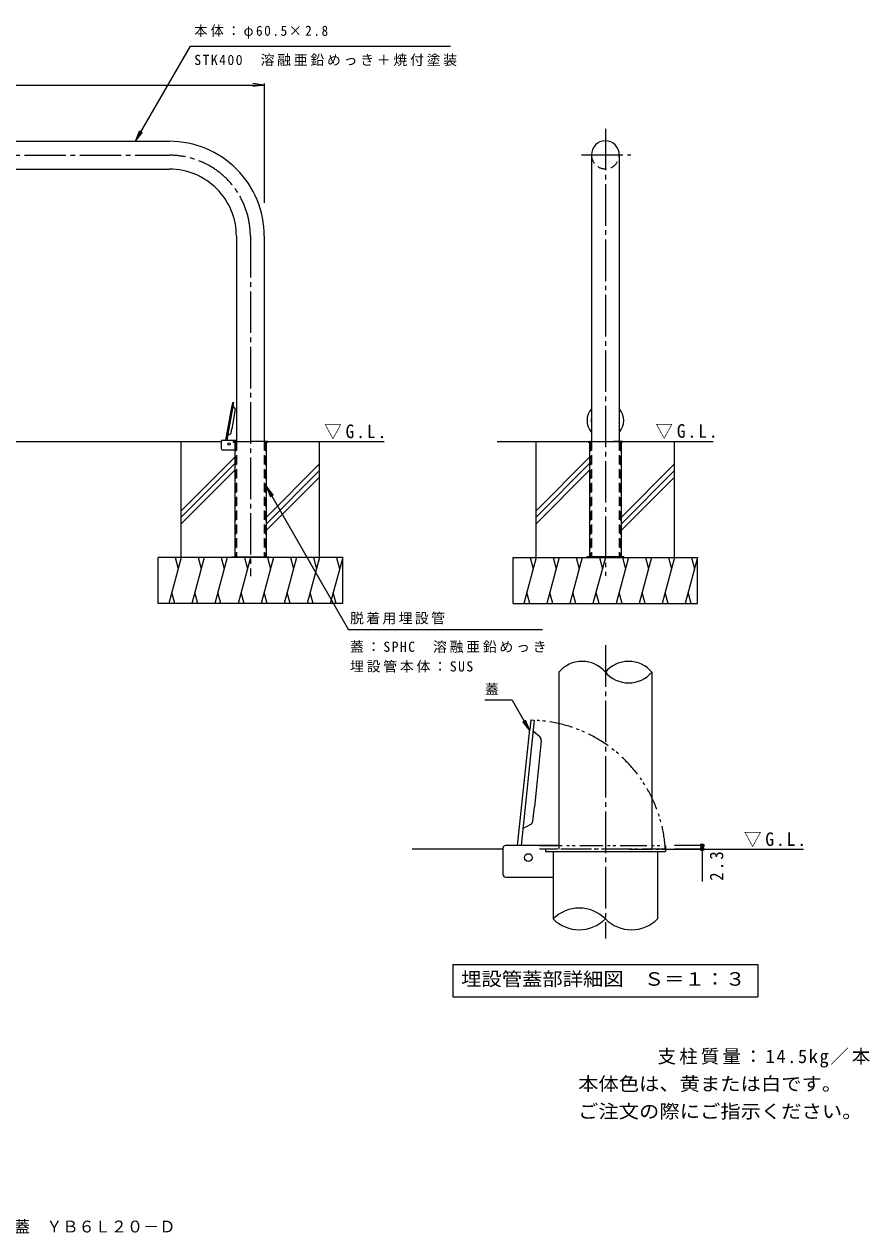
# Model space of a CAD drawing. Units: millimetres, scale not verified, with parts at other scales. Extents: x -1846 to 1818, y -1378 to 1243.
# Drawn here: x -14 to 1818, y -1378 to 1243 of the extents above; entities that cross this region are included whole.
import ezdxf
from ezdxf.enums import TextEntityAlignment as Align

# ---------------------------------------------------------------- set-up
doc = ezdxf.new("R2010")
doc.units = ezdxf.units.MM
doc.header["$LTSCALE"] = 10
doc.header["$PDMODE"] = 32
doc.header["$PDSIZE"] = 8
for name, pattern in [('CHAIN2', [12, 9, -1, 1, -1]), ('DASHED2', [3, 2, -1]), ('DOUBLE_CHAIN1', [8.8, 5, -1, 0.6, -0.6, 0.6, -1])]:
    doc.linetypes.add(name, pattern=pattern)
for name, color, linetype, lineweight in [('C-0', 4, 'Continuous', 9), ('C-1', 7, 'Continuous', 9), ('C-2', 4, 'Continuous', 9), ('C-3', 3, 'DASHED2', 9), ('C-4', 7, 'Continuous', 9), ('C-5', 7, 'Continuous', 9), ('C-E', 6, 'Continuous', 5), ('D-0', 4, 'Continuous', 9), ('D-1', 3, 'Continuous', 9), ('D-2', 4, 'Continuous', 9), ('D-4', 7, 'Continuous', 9), ('D-5', 7, 'Continuous', 9), ('D-A', 2, 'Continuous', 9), ('D-E', 6, 'Continuous', 5)]:
    doc.layers.add(name, color=color, linetype=linetype, lineweight=lineweight)
doc.layers.add('F-5_F-5ﾚｲﾔ', color=2, linetype='Continuous')
doc.layers.add('F-F_F-Fﾚｲﾔ', color=2, linetype='Continuous')
doc.styles.add('ＭＳ ゴシック', font='')
doc.styles.get('ＭＳ ゴシック').set_extended_font_data('MS Gothic')

msp = doc.modelspace()

# ---------------------------------------------------------------- linework, layer by layer
at = {"layer": 'C-0', "color": 7, "linetype": 'CHAIN2'}
for p, q in [((1245.25, 1016.02), (1245.25, 47.85)), ((-493.7, 958.61), (301.05, 958.61)), ((1193.36, 959.5), (1300.39, 959.5)), ((476.05, 783.61), (476.05, 46.96))]:
    msp.add_line(p, q, dxfattribs=at)
at = {"layer": 'C-0'}
for p, q in [((438.55, 338.86), (476.05, 338.86)), ((438.55, 338.86), (438.55, 337.36)), ((438.55, 337.36), (442.05, 337.36)), ((442.05, 337.36), (442.05, 88.86)), ((513.55, 338.86), (476.05, 338.86)), ((510.05, 337.36), (510.05, 88.86)), ((510.05, 337.36), (513.55, 337.36)), ((513.55, 338.86), (513.55, 337.36)), ((513.55, 338.86), (513.55, 337.36)), ((1207.75, 338.86), (1227.75, 338.86)), ((1207.75, 338.86), (1207.75, 337.36)), ((1207.75, 338.86), (1207.75, 337.36)), ((1207.75, 337.36), (1211.25, 337.36)), ((1211.25, 337.36), (1211.25, 88.86)), ((1282.75, 338.86), (1262.75, 338.86)), ((1279.25, 337.36), (1279.25, 88.86)), ((1282.75, 337.36), (1279.25, 337.36)), ((1282.75, 338.86), (1282.75, 337.36))]:
    msp.add_line(p, q, dxfattribs=at)
at = {"layer": 'C-0', "linetype": 'DASHED2'}
for p, q in [((443.55, 337.36), (443.55, 88.86)), ((508.55, 337.36), (508.55, 88.86)), ((1212.75, 337.36), (1212.75, 88.86)), ((1277.75, 337.36), (1277.75, 88.86))]:
    msp.add_line(p, q, dxfattribs=at)
at = {"layer": 'C-0', "color": 7, "linetype": 'CHAIN2'}
msp.add_arc((301.05, 783.61), 175, 0, 90.00024, dxfattribs=at)
at = {"layer": 'C-0', "linetype": 'DASHED2'}
for centre, start, end in [((442.05, 337.36), 0, 90), ((510.05, 337.36), 90, 180), ((1211.25, 337.36), 0, 90), ((1279.25, 337.36), 90, 180)]:
    msp.add_arc(centre, 1.5, start, end, dxfattribs=at)
at = {"layer": 'C-1', "color": 3}
for p, q in [((1215, 443.84), (1215, 338.86)), ((1275.5, 428.34), (1275.5, 338.86)), ((414.8, 341.16), (445.8, 341.16)), ((413.3, 322.16), (413.3, 339.66)), ((414.8, 320.66), (442.05, 320.66))]:
    msp.add_line(p, q, dxfattribs=at)
at = {"layer": 'C-1'}
for p, q in [((436.05, 88.86), (516.05, 88.86)), ((436.05, 88.86), (436.05, 87.36)), ((463.55, 88.86), (463.55, 87.36)), ((488.55, 88.86), (488.55, 87.36)), ((516.05, 88.86), (516.05, 87.36)), ((1205.25, 88.86), (1205.25, 87.36)), ((1285.25, 88.86), (1205.25, 88.86)), ((1232.75, 88.86), (1232.75, 87.36)), ((1257.75, 88.86), (1257.75, 87.36)), ((1285.25, 88.86), (1285.25, 87.36))]:
    msp.add_line(p, q, dxfattribs=at)
at = {"layer": 'C-1', "color": 3}
for centre, start, end in [((414.8, 339.66), 90, 180), ((414.8, 322.16), 180, 270)]:
    msp.add_arc(centre, 1.5, start, end, dxfattribs=at)
at = {"layer": 'C-2', "color": 3}
for p, q in [((-493.7, 988.86), (301.05, 988.86)), ((1215, 959.5), (1215, 409.47)), ((1275.5, 959.5), (1275.5, 409.54)), ((-493.7, 928.36), (301.05, 928.36)), ((445.8, 783.61), (445.8, 338.86)), ((506.3, 783.61), (506.3, 338.86))]:
    msp.add_line(p, q, dxfattribs=at)
at = {"layer": 'C-2'}
for p, q in [((425.5, 341.16), (439.89, 422.8)), ((437.63, 423.2), (436.42, 416.39)), ((437.63, 423.2), (439.89, 422.8)), ((423.16, 341.16), (436.42, 416.39)), ((443.44, 408.4), (435.97, 365.99)), ((442.61, 411.04), (438.79, 414.86)), ((432.68, 354.64), (427.77, 352.35)), ((434.35, 356.83), (435.97, 365.99))]:
    msp.add_line(p, q, dxfattribs=at)
at = {"layer": 'C-2', "color": 3}
for centre, radius, end in [((301.05, 783.61), 205.25, 90.00023), ((1245.25, 959.5), 30.25, 180), ((301.05, 783.61), 144.75, 90.0002)]:
    msp.add_arc(centre, radius, 0, end, dxfattribs=at)
at = {"layer": 'C-2', "color": 3, "linetype": 'DASHED2'}
msp.add_arc((1245.25, 959.5), 30.25, 180.00047, 0.00047, dxfattribs=at)
at = {"layer": 'C-2'}
for centre, radius, start, end in [((439.29, 415.35), 0.7, 169.99799, 224.99889), ((440.49, 408.92), 3, 349.99956, 44.99919), ((428.07, 351.71), 0.7, 115.00227, 170.00244), ((431.4, 357.35), 3, 295.00172, 349.99965)]:
    msp.add_arc(centre, radius, start, end, dxfattribs=at)
for major_axis, start_param, end_param in [((39.75, 0), 2.435662, 3.8475233), ((39.75, 0), 5.5772489, 6.9870586), ((30.75, 0), 2.9610315, 3.3221538), ((30.75, 0), 6.1025973, 6.4637734)]:
    msp.add_ellipse((1245.25, 384), major_axis=major_axis, ratio=0.9945, start_param=start_param, end_param=end_param, dxfattribs=at)
at = {"layer": 'C-3'}
for p, q in [((445.8, 338.86), (445.8, 88.86)), ((506.3, 338.86), (506.3, 88.86)), ((1215, 338.86), (1215, 88.86)), ((1275.5, 338.86), (1275.5, 88.86))]:
    msp.add_line(p, q, dxfattribs=at)
at = {"layer": 'C-4'}
for p, q in [((-1493.7, 1110.75), (506.3, 1110.75)), ((506.3, 1110.75), (481.52, 1114.01)), ((506.3, 1110.75), (481.52, 1107.49)), ((506.3, 1113.75), (506.3, 855.69))]:
    msp.add_line(p, q, dxfattribs=at)
at = {"layer": 'C-5'}
for p, q in [((227.15, 988.86), (346.07, 1194.83)), ((346.07, 1194.83), (909.43, 1194.83)), ((227.15, 988.86), (236.72, 1011.96)), ((227.15, 988.86), (242.37, 1008.69)), ((510.05, 241.72), (525.27, 221.88)), ((510.05, 241.72), (519.62, 218.62)), ((510.05, 241.72), (688.54, -69.65)), ((1109.2, -69.65), (688.54, -69.65))]:
    msp.add_line(p, q, dxfattribs=at)
at = {"layer": 'C-E'}
for p, q in [((-1400.7, 338.86), (413.3, 338.86)), ((326.05, 87.36), (326.05, 338.86)), ((513.55, 338.86), (765.88, 338.86)), ((626.05, 87.36), (626.05, 338.86)), ((1011.03, 338.86), (1478.65, 338.86)), ((1095.25, 87.36), (1095.25, 338.86)), ((1395.25, 87.36), (1395.25, 338.86)), ((442.05, 304.67), (326.05, 188.67)), ((442.05, 290.53), (326.05, 174.53)), ((626.05, 289.79), (510.05, 173.79)), ((1211.25, 304.67), (1095.25, 188.67)), ((1211.25, 290.53), (1095.25, 174.53)), ((1395.25, 289.79), (1279.25, 173.79)), ((442.05, 276.39), (326.05, 160.39)), ((626.05, 275.65), (510.05, 159.65)), ((1211.25, 276.39), (1095.25, 160.39)), ((1395.25, 275.65), (1279.25, 159.65)), ((626.05, 261.5), (510.05, 145.5)), ((1395.25, 261.5), (1279.25, 145.5)), ((276.05, -12.64), (276.05, 87.36)), ((676.05, 87.36), (276.05, 87.36)), ((326.05, 87.36), (299.26, -12.64)), ((313.01, 87.36), (319.53, 63.01)), ((376.05, 87.36), (349.26, -12.64)), ((363.01, 87.36), (369.53, 63.01)), ((426.05, 87.36), (399.26, -12.64)), ((413.01, 87.36), (419.53, 63.01)), ((476.05, 87.36), (449.26, -12.64)), ((463.01, 87.36), (469.53, 63.01)), ((526.05, 87.36), (499.26, -12.64)), ((513.01, 87.36), (519.53, 63.01)), ((576.05, 87.36), (549.26, -12.64)), ((563.01, 87.36), (569.53, 63.01)), ((626.05, 87.36), (599.26, -12.64)), ((613.01, 87.36), (619.53, 63.01)), ((676.05, 87.36), (649.26, -12.64)), ((663.01, 87.36), (669.53, 63.01)), ((676.05, -12.64), (676.05, 87.36)), ((1045.25, 87.36), (1445.25, 87.36)), ((1045.25, -12.64), (1045.25, 87.36)), ((1095.25, 87.36), (1068.45, -12.64)), ((1082.2, 87.36), (1088.72, 63.01)), ((1145.25, 87.36), (1118.45, -12.64)), ((1132.2, 87.36), (1138.72, 63.01)), ((1195.25, 87.36), (1168.45, -12.64)), ((1182.2, 87.36), (1188.72, 63.01)), ((1245.25, 87.36), (1218.45, -12.64)), ((1232.2, 87.36), (1238.72, 63.01)), ((1295.25, 87.36), (1268.45, -12.64)), ((1282.2, 87.36), (1288.72, 63.01)), ((1345.25, 87.36), (1318.45, -12.64)), ((1332.2, 87.36), (1338.72, 63.01)), ((1395.25, 87.36), (1368.45, -12.64)), ((1382.2, 87.36), (1388.72, 63.01)), ((1445.25, 87.36), (1418.45, -12.64)), ((1432.2, 87.36), (1438.72, 63.01)), ((1445.25, -12.64), (1445.25, 87.36)), ((312.31, -12.64), (305.78, 11.71)), ((362.31, -12.64), (355.78, 11.71)), ((412.31, -12.64), (405.78, 11.71)), ((462.31, -12.64), (455.78, 11.71)), ((512.31, -12.64), (505.78, 11.71)), ((562.31, -12.64), (555.78, 11.71)), ((612.31, -12.64), (605.78, 11.71)), ((662.31, -12.64), (655.78, 11.71)), ((1081.5, -12.64), (1074.98, 11.71)), ((1131.5, -12.64), (1124.98, 11.71)), ((1181.5, -12.64), (1174.98, 11.71)), ((1231.5, -12.64), (1224.98, 11.71)), ((1281.5, -12.64), (1274.98, 11.71)), ((1331.5, -12.64), (1324.98, 11.71)), ((1381.5, -12.64), (1374.98, 11.71)), ((1431.5, -12.64), (1424.98, 11.71)), ((676.05, -12.64), (276.05, -12.64)), ((1045.25, -12.64), (1445.25, -12.64)), ((1375.25, -544.43), (1375.59, -544.43))]:
    msp.add_line(p, q, dxfattribs=at)
at = {"layer": 'C-E', "color": 4, "lineweight": 9}
msp.add_circle((429.7, 333.36), 2.5, dxfattribs=at)
at = {"layer": 'D-0', "color": 7, "linetype": 'CHAIN2'}
msp.add_line((1245.25, -103), (1245.25, -738.32), dxfattribs=at)
at = {"layer": 'D-0', "linetype": 'DOUBLE_CHAIN1'}
for p, q in [((1101.66, -536.76), (1289.59, -536.76)), ((1137.54, -544.43), (1102.46, -544.43)), ((1375.25, -544.43), (1137.54, -544.43))]:
    msp.add_line(p, q, dxfattribs=at)
at = {"layer": 'D-0'}
for p, q in [((1131.91, -549.43), (1131.91, -695.74)), ((1358.58, -549.43), (1358.58, -695.74)), ((1375.25, -544.43), (1375.25, -549.43))]:
    msp.add_line(p, q, dxfattribs=at)
msp.add_lwpolyline([(1115.25, -544.43), (1115.25, -549.43), (1375.25, -549.43)], dxfattribs=at)
at = {"layer": 'D-0', "linetype": 'DOUBLE_CHAIN1'}
msp.add_lwpolyline([(1285.22, -536.76), (1375.25, -536.76), (1375.25, -544.43)], dxfattribs=at)
msp.add_arc((1078.25, -562.76), 297.56, 3.53229, 87.53222, dxfattribs=at)
at = {"layer": 'D-0'}
for centre, start, end in [((1188.58, -752.89), 45.23975, 134.76025), ((1188.58, -638.6), 225.23975, 314.76025), ((1301.91, -638.6), 225.23975, 314.76025)]:
    msp.add_arc(centre, 80.48, start, end, dxfattribs=at)
at = {"layer": 'D-1'}
for p, q in [((1144.41, -161.11), (1144.41, -544.43)), ((1346.08, -161.11), (1346.08, -544.43)), ((1144.41, -397.76), (1144.41, -544.43)), ((1023.58, -600.09), (1023.58, -541.76)), ((1144.41, -536.76), (1028.58, -536.76)), ((1028.58, -605.09), (1131.91, -605.09))]:
    msp.add_line(p, q, dxfattribs=at)
for centre, radius, start, end in [((1194.83, -203.91), 66.14, 40.32983, 139.67017), ((1295.67, -203.91), 66.14, 40.32983, 139.67017), ((1295.67, -118.31), 66.14, 220.32983, 319.67017), ((1028.58, -541.76), 5, 90, 180), ((1028.58, -600.09), 5, 180, 270)]:
    msp.add_arc(centre, radius, start, end, dxfattribs=at)
at = {"layer": 'D-2'}
for p, q in [((1054.84, -536.76), (1081.29, -285.11)), ((1091.06, -265.47), (1062.55, -536.76)), ((1083.44, -264.67), (1081.29, -285.11)), ((1083.44, -264.67), (1091.06, -265.47)), ((1103.1, -301.45), (1089.52, -289.65)), ((1106.49, -310.05), (1091.48, -452.81)), ((1088.24, -483.65), (1091.48, -452.81)), ((1083.19, -491.32), (1067.4, -500.08))]:
    msp.add_line(p, q, dxfattribs=at)
at = {"layer": 'D-2', "color": 6, "linetype": 'DOUBLE_CHAIN1', "lineweight": 5}
for p, q in [((1302.61, -544.43), (1137.54, -544.43)), ((1295.78, -544.43), (1375.25, -544.43))]:
    msp.add_line(p, q, dxfattribs=at)
at = {"layer": 'D-2'}
for centre, radius, start, end in [((1091.05, -287.89), 2.33, 173.99799, 228.99889), ((1096.54, -309), 10, 353.99956, 48.99919), ((1078.29, -482.61), 10, 299.00172, 353.99965), ((1068.53, -502.12), 2.33, 119.00227, 174.00244)]:
    msp.add_arc(centre, radius, start, end, dxfattribs=at)
at = {"layer": 'D-4'}
for p, q in [((1458.19, -536.76), (1395.25, -536.76)), ((1458.19, -544.43), (1395.25, -544.43)), ((1455.19, -536.76), (1455.19, -614.55))]:
    msp.add_line(p, q, dxfattribs=at)
for p in [(1455.19, -536.76), (1455.19, -544.43)]:
    msp.add_point(p, dxfattribs=at)
at = {"layer": 'D-5'}
for p, q in [((1043.19, -222.16), (984.38, -222.16)), ((1043.19, -222.16), (1081.02, -287.68)), ((1065.8, -267.85), (1081.02, -287.68)), ((1071.45, -264.58), (1081.02, -287.68)), ((914.75, -794.31), (1575.75, -794.31)), ((914.75, -794.31), (914.75, -864.31)), ((1575.75, -794.31), (1575.75, -864.31)), ((914.75, -864.31), (1575.75, -864.31))]:
    msp.add_line(p, q, dxfattribs=at)
at = {"layer": 'D-A'}
msp.add_circle((1078.25, -562.76), 8.33, dxfattribs=at)
at = {"layer": 'D-E'}
for p, q in [((1023.58, -544.43), (826.73, -544.43)), ((1375.59, -544.43), (1674.25, -544.43))]:
    msp.add_line(p, q, dxfattribs=at)

# ---------------------------------------------------------------- texts
at = {"layer": 'C-5', "char_height": 21.99, "attachment_point": 7, "style": 'ＭＳ ゴシック'}
for s, insert in [('\\T1.25;\\W0.95;本体：φ60.5×2.8', (354.43, 1211.42)), ('\\T1.2;STK400\u3000溶融亜鉛めっき＋焼付塗装', (354.43, 1151.68)), ('\\T1.17;脱着用埋設管', (692.11, -57.79)), ('\\T1.2;蓋：SPHC\u3000溶融亜鉛めっき', (692.11, -119.58)), ('\\T1.2;埋設管本体：SUS', (692.11, -162.12))]:
    msp.add_mtext(s, dxfattribs=dict(at, insert=insert))
at = {"layer": 'C-5', "color": 2, "char_height": 29.33, "attachment_point": 7, "style": 'ＭＳ ゴシック'}
for insert in [(635.96, 343.2), (1353.7, 344.09)]:
    msp.add_mtext('\\T1.22;\\W0.95;▽G.L.', dxfattribs=dict(at, insert=insert))
at = {"layer": 'D-4', "color": 2, "insert": (1545.48, -540.3), "char_height": 29.33, "attachment_point": 7, "style": 'ＭＳ ゴシック'}
msp.add_mtext('\\T1.22;\\W0.95;▽G.L.', dxfattribs=at)
at = {"layer": 'D-4', "color": 2, "insert": (1501.19, -612.94), "char_height": 29.33, "attachment_point": 7, "rotation": 90, "style": 'ＭＳ ゴシック'}
msp.add_mtext('\\T1.27;\\W0.9;2.3', dxfattribs=at)
at = {"layer": 'D-5', "style": 'ＭＳ ゴシック'}
msp.add_text('蓋', height=21.99, dxfattribs=at).set_placement((984.38, -215.49), align=Align.BOTTOM_LEFT)
at = {"layer": 'D-5', "color": 2, "style": 'ＭＳ ゴシック', "width": 1.1}
msp.add_text('埋設管蓋部詳細図\u3000Ｓ＝１：３', height=29.33, dxfattribs=at).set_placement((932.75, -849.31), align=Align.BOTTOM_LEFT)
at = {"layer": 'F-5_F-5ﾚｲﾔ', "style": 'ＭＳ ゴシック', "width": 1.1}
for s, p in [('本体色は、黄または白です。', (1186.28, -1076.57)), ('ご注文の際にご指示ください。', (1186.28, -1136.04))]:
    msp.add_text(s, height=29.33, dxfattribs=at).set_placement(p, align=Align.BOTTOM_LEFT)
at = {"layer": 'F-5_F-5ﾚｲﾔ', "insert": (1358.49, -1017.74), "char_height": 29.33, "attachment_point": 7, "style": 'ＭＳ ゴシック'}
msp.add_mtext('\\T1.17;支柱質量：14.5kg／本', dxfattribs=at)
at = {"layer": 'F-F_F-Fﾚｲﾔ', "style": 'ＭＳ ゴシック'}
msp.add_text('車止め\u3000スチール製\u3000アーチ型\u3000脱着式\u3000スチール製蓋\u3000ＹＢ６Ｌ２０－Ｄ', height=25.66, dxfattribs=at).set_placement((-876.36, -1382.71), align=Align.BOTTOM_LEFT)

doc.saveas('drawing.dxf')
